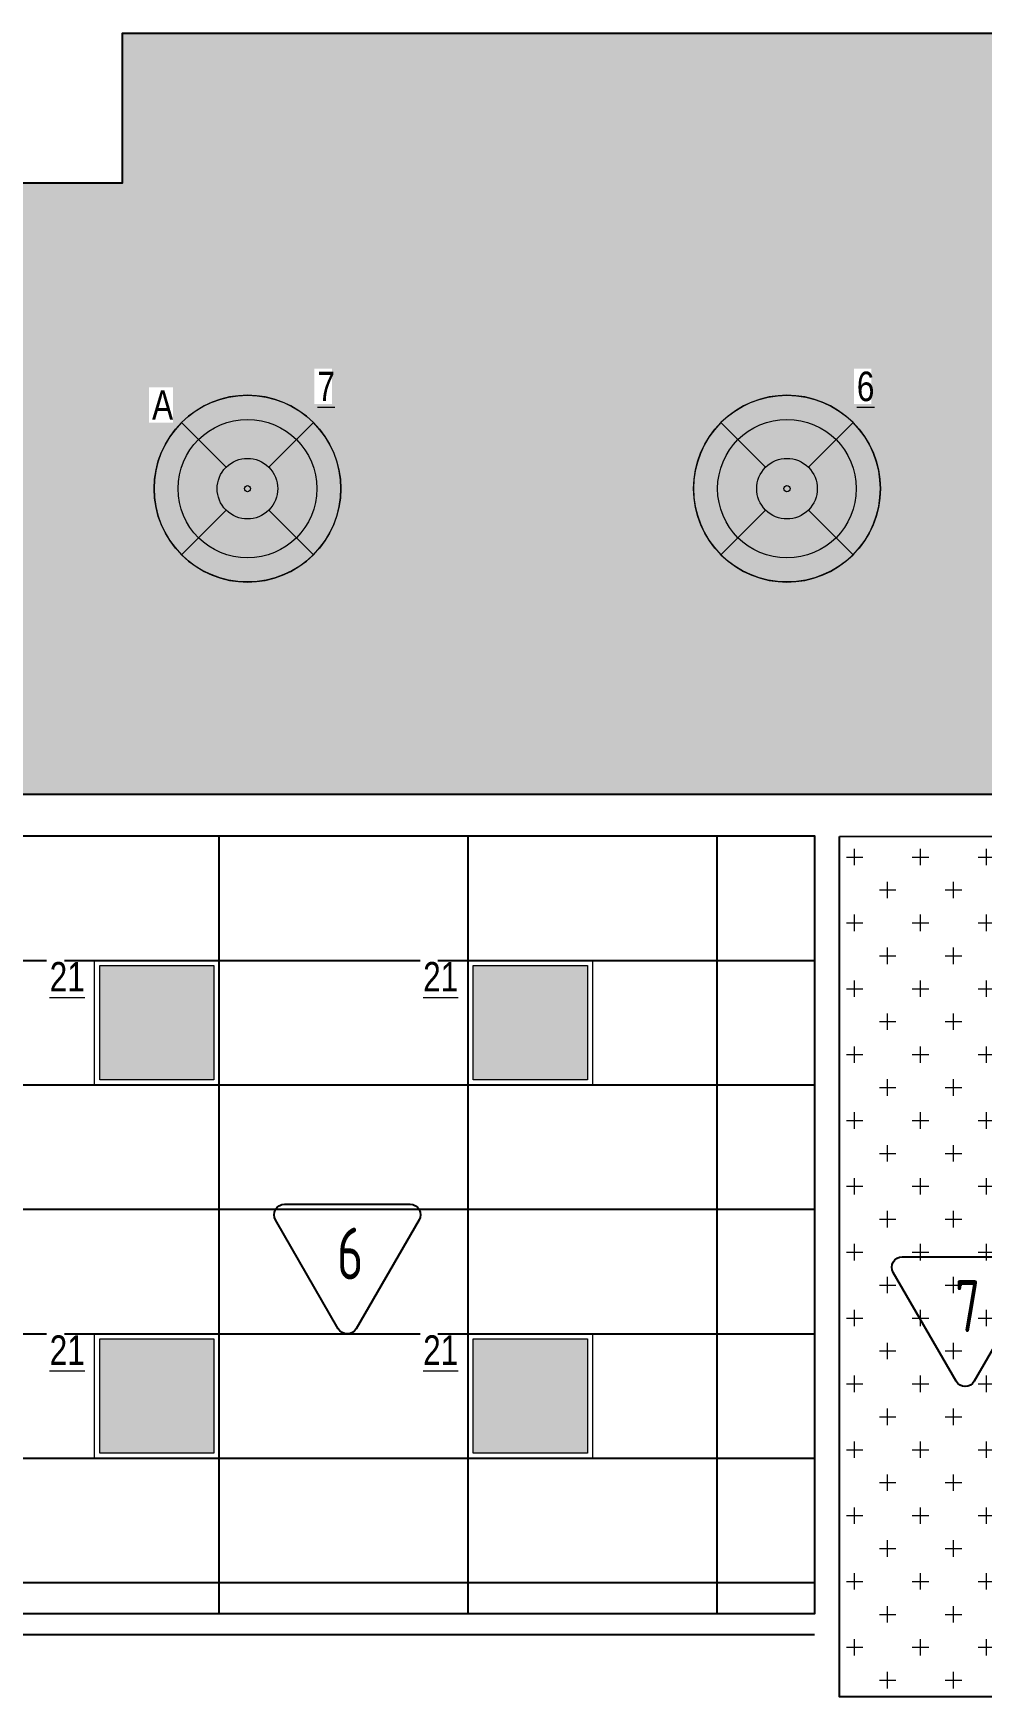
# Model space of a CAD drawing. Header units: millimetres. Extents: x -510890 to 397870, y -45599 to 141350.
# Drawn here: x 220505 to 225076, y 66846 to 74866 of the extents above; entities that cross this region are included whole.
import ezdxf

# ---------------------------------------------------------------- set-up
doc = ezdxf.new("R2010")
doc.units = ezdxf.units.MM
for name, color, linetype, lineweight in [('_ЭОМ_ОБЩ_Освещение_текст тип светильника', 172, 'Continuous', 50), ('_ЭОМ_светильник А', 1, 'Continuous', 35), ('_ЭОМ_светильник Р', 4, 'Continuous', 35), ('АР_Потолки_Штриховка', 252, 'Continuous', 0)]:
    doc.layers.add(name, color=color, linetype=linetype, lineweight=lineweight)
doc.layers.add('X-ref Light', color=250, linetype='Continuous')
doc.layers.add('Штриховка в сечении', color=7, linetype='Continuous')
doc.layers.add('АР_Потолок_Покраска', color=7, linetype='Continuous', lineweight=5, true_color=0x007399)
doc.layers.get('X-ref Light').off()
doc.styles.add('ISOCPEUR', font='isocpeur.ttf', dxfattribs={"height": 800})
doc.styles.add('ГОСТ', font='cad.shx', dxfattribs={"width": 0.8})

# ---------------------------------------------------------------- blocks, each defined once
blk = doc.blocks.new('A$C4757d704')
at = {"true_color": 0xf8f6b0, "transparency": 33554687}
h = blk.add_hatch(color=51, dxfattribs=at)
h.dxf.hatch_style = 1
h.paths.add_polyline_path([(213.9, 686.5), (131.9, 768.5, 0.198841), (0.2, 450.3, 0.198983), (132.1, 132.1), (213.9, 213.9, -0.198912), (116, 450.2, -0.198912)])
edge = h.paths.add_edge_path()
edge.add_arc((450.2, 450.2), 334.2, 135, 180)
edge.add_arc((450.2, 450.2), 334.2, 180, 225)
edge.add_line((213.9, 213.9), (346.9, 346.9))
edge.add_ellipse((450.2, 450.2), major_axis=(-146, 0), ratio=1, start_angle=315, end_angle=405, ccw=False)
edge.add_line((346.9, 553.4), (213.9, 686.5))
edge = h.paths.add_edge_path()
edge.add_line((213.9, 686.5), (346.9, 553.4))
edge.add_ellipse((450.2, 450.2), major_axis=(-146, 0), ratio=1, start_angle=225, end_angle=315, ccw=False)
edge.add_line((553.4, 553.4), (686.5, 686.5))
edge.add_arc((450.2, 450.2), 334.2, 45, 135)
h.paths.add_polyline_path([(131.9, 768.5), (213.9, 686.5, -0.414214), (686.5, 686.5), (768.5, 768.5, 0.414374)])
h.paths.add_polyline_path([(768.5, 768.5), (686.5, 686.5, -0.198912), (784.4, 450.2, -0.198912), (686.5, 213.9), (768.3, 132.1, 0.198983), (900.2, 450.3, 0.198841)])
edge = h.paths.add_edge_path()
edge.add_line((686.5, 686.5), (553.4, 553.4))
edge.add_ellipse((450.2, 450.2), major_axis=(-146, 0), ratio=1, start_angle=495, end_angle=585, ccw=False)
edge.add_line((553.4, 346.9), (686.5, 213.9))
edge.add_arc((450.2, 450.2), 334.2, 315, 360)
edge.add_arc((450.2, 450.2), 334.2, 0, 45)
edge = h.paths.add_edge_path()
edge.add_ellipse((450.2, 450.2), major_axis=(-146, 0), ratio=1, start_angle=405, end_angle=495, ccw=False)
edge.add_line((346.9, 346.9), (213.9, 213.9))
edge.add_arc((450.2, 450.2), 334.2, 225, 315)
edge.add_line((686.5, 213.9), (553.4, 346.9))
h.paths.add_polyline_path([(768.3, 132.1), (686.5, 213.9, -0.414214), (213.9, 213.9), (132.1, 132.1, 0.414054)])
edge = h.paths.add_edge_path()
edge.add_ellipse((450.2, 450.2), major_axis=(-146, 0), ratio=1, start_angle=495, end_angle=585)
edge.add_ellipse((450.2, 450.2), major_axis=(-146, 0), ratio=1, start_angle=225, end_angle=315)
edge.add_ellipse((450.2, 450.2), major_axis=(-146, 0), ratio=1, start_angle=315, end_angle=405)
edge.add_ellipse((450.2, 450.2), major_axis=(-146, 0), ratio=1, start_angle=405, end_angle=495)
edge = h.paths.add_edge_path(flags=0)
edge.add_ellipse((450.2, 450.2), major_axis=(-14.6, 0), ratio=1, start_angle=0, end_angle=360)
edge = h.paths.add_edge_path(flags=16)
edge.add_ellipse((450.2, 450.2), major_axis=(-14.6, 0), ratio=1, start_angle=0, end_angle=360)
at = {"layer": 'АР_Потолки_Штриховка', "color": 18, "ltscale": 100, "true_color": 0x000000}
for points in [[(131.9, 768.5), (346.9, 553.4)], [(768.5, 768.5), (553.4, 553.4)], [(346.9, 346.9), (131.9, 131.9)], [(553.4, 346.9), (768.5, 131.9)]]:
    blk.add_lwpolyline(points, dxfattribs=at)
for centre, radius in [((450.2, 450.3), 450), ((450.2, 450.2), 334.2)]:
    blk.add_circle(centre, radius, dxfattribs=at)
for major_axis in [(-146, 0), (-146, 0), (-14.6, 0)]:
    blk.add_ellipse((450.2, 450.2), major_axis=major_axis, ratio=1, start_param=3.926991, end_param=10.210176, dxfattribs=at)
blk = doc.blocks.new('RVE-SLIM-PRIME-595')
at = {"layer": 'Штриховка в сечении', "lineweight": 9, "ltscale": 1000, "true_color": 0xf8f6b0, "transparency": 33554636}
h = blk.add_hatch(color=51, dxfattribs=at)
h.dxf.hatch_style = 1
h.paths.add_polyline_path([(275, 275), (-275, 275), (-275, -275), (275, -275)])
at = {"color": 0, "linetype": 'ByBlock', "lineweight": -2, "ltscale": 40}
for points in [[(300, -300), (-300, -300), (-300, 300), (300, 300)], [(275, -275), (-275, -275), (-275, 275), (275, 275)]]:
    blk.add_lwpolyline(points, close=True, dxfattribs=at)
blk = doc.blocks.new('светильник школа коридор')
at = {"color": 0, "linetype": 'ByBlock', "lineweight": -2}
for points in [[(-318.3, 318.3), (-103.2, 103.2)], [(318.3, 318.3), (103.2, 103.2)], [(-103.2, -103.2), (-318.3, -318.3)], [(103.2, -103.2), (318.3, -318.3)]]:
    blk.add_lwpolyline(points, dxfattribs=at)
blk.add_circle((0, 0), 334.2, dxfattribs=at)
for major_axis in [(-450.2, 0), (-146, 0), (-146, 0), (-14.6, 0)]:
    blk.add_ellipse((0, 0), major_axis=major_axis, ratio=1, start_param=3.926991, end_param=10.210176, dxfattribs=at)

msp = doc.modelspace()

# ---------------------------------------------------------------- hatches: boundary and pattern name
at = {"layer": 'АР_Потолки_Штриховка', "ltscale": 100, "true_color": 0xf8f6b0}
h = msp.add_hatch(color=51, dxfattribs=at)
h.dxf.hatch_style = 1
h.paths.add_polyline_path([(220825.6, 69820.6), (221375.6, 69820.6), (221375.6, 70370.6), (220825.6, 70370.6)])
h = msp.add_hatch(color=51, dxfattribs=at)
h.dxf.hatch_style = 1
h.paths.add_polyline_path([(222625.6, 69820.6), (223175.6, 69820.6), (223175.6, 70370.6), (222625.6, 70370.6)])
h = msp.add_hatch(color=51, dxfattribs=at)
h.dxf.hatch_style = 1
h.paths.add_polyline_path([(220825.6, 68020.7), (221375.6, 68020.7), (221375.6, 68570.7), (220825.6, 68570.7)])
h = msp.add_hatch(color=51, dxfattribs=at)
h.dxf.hatch_style = 1
h.paths.add_polyline_path([(222625.6, 68020.7), (223175.6, 68020.7), (223175.6, 68570.7), (222625.6, 68570.7)])
at = {"layer": 'АР_Потолок_Покраска'}
h = msp.add_hatch(dxfattribs=at)
h.set_pattern_fill('CROSS', color=256, scale=25)
h.set_pattern_definition([(0, (271876.31, 0.001), (158.75, 158.75), [79.375, -238.125]), (90, (271916, -39.69), (-158.75, 158.75), [79.375, -238.125])])
h.paths.add_polyline_path([(216130.6, 74144.5), (220935.6, 74144.5), (220935.6, 74865.7), (237695.6, 74865.7), (237695.6, 74144.5), (242545.6, 74144.5), (242545.6, 71195.7), (216130.6, 71195.7)])
h = msp.add_hatch(dxfattribs=at)
h.set_pattern_fill('CROSS', color=256, scale=25)
h.set_pattern_definition([(0, (-26559.93, 56765.23), (158.75, 158.75), [79.375, -238.125]), (90, (-26520.24, 56725.54), (-158.75, 158.75), [79.375, -238.125])])
h.paths.add_polyline_path([(224390.6, 70993.8), (234629, 70995.7), (234629, 66845.7), (224390.6, 66845.7)])

# ---------------------------------------------------------------- linework, layer by layer
for points in [[(216130.6, 74144.5), (220935.6, 74144.5), (220935.6, 74865.7), (237695.6, 74865.7), (237695.6, 74144.5), (242545.6, 74144.5), (242545.6, 71195.7), (216130.6, 71195.7)], [(216130.6, 70995.7), (224270.6, 70995.7), (224270.6, 67245.7), (216130.6, 67245.7)], [(224390.6, 70993.8), (234629, 70995.7), (234629, 66845.7), (224390.6, 66845.7)]]:
    msp.add_lwpolyline(points, close=True)
for points in [[(221400.6, 67245.7), (221400.6, 70995.7)], [(222600.6, 67245.7), (222600.6, 70995.7)], [(223800.6, 67245.7), (223800.6, 70995.7)], [(216130.6, 70395.7), (224270.6, 70395.7)], [(216130.6, 69795.7), (224270.6, 69795.7)], [(216130.6, 69195.7), (224270.6, 69195.7)], [(216130.6, 68595.7), (224270.6, 68595.7)], [(216130.6, 67995.7), (224270.6, 67995.7)], [(216130.6, 67395.7), (224270.6, 67395.7)], [(216130.6, 67145.7), (224270.6, 67145.7)]]:
    msp.add_lwpolyline(points)
for points in [[(221715.6, 69219.8), (222321.8, 69219.8, -0.577349), (222365.1, 69144.8), (222062, 68619.8, -0.577354), (221975.4, 68619.8), (221672.3, 69144.8, -0.577349), (221715.6, 69219.8, -0.000002)], [(224693.4, 68966.4), (225299.6, 68966.4, -0.577349), (225342.9, 68891.4), (225039.8, 68366.4, -0.577354), (224953.2, 68366.4), (224650.1, 68891.4, -0.577349), (224693.4, 68966.4, -0.000002)]]:
    msp.add_lwpolyline(points, format="xyb")
at = {"layer": 'АР_Потолки_Штриховка', "color": 18, "ltscale": 100, "true_color": 0x000000}
for points in [[(221400.6, 69795.6), (220800.6, 69795.6), (220800.6, 70395.6), (221400.6, 70395.6)], [(221375.6, 69820.6), (220825.6, 69820.6), (220825.6, 70370.6), (221375.6, 70370.6)], [(223200.6, 69795.6), (222600.6, 69795.6), (222600.6, 70395.6), (223200.6, 70395.6)], [(223175.6, 69820.6), (222625.6, 69820.6), (222625.6, 70370.6), (223175.6, 70370.6)], [(221400.6, 67995.7), (220800.6, 67995.7), (220800.6, 68595.7), (221400.6, 68595.7)], [(223200.6, 67995.7), (222600.6, 67995.7), (222600.6, 68595.7), (223200.6, 68595.7)], [(221375.6, 68020.7), (220825.6, 68020.7), (220825.6, 68570.7), (221375.6, 68570.7)], [(223175.6, 68020.7), (222625.6, 68020.7), (222625.6, 68570.7), (223175.6, 68570.7)]]:
    msp.add_lwpolyline(points, close=True, dxfattribs=at)
at = {"layer": 'АР_Потолки_Штриховка', "color": 18, "lineweight": 18, "ltscale": 100, "true_color": 0x000000}
for points in [[(221400.6, 69795.6), (220800.6, 69795.6), (220800.6, 70395.6), (221400.6, 70395.6)], [(221375.6, 69820.6), (220825.6, 69820.6), (220825.6, 70370.6), (221375.6, 70370.6)], [(223200.6, 69795.6), (222600.6, 69795.6), (222600.6, 70395.6), (223200.6, 70395.6)], [(223175.6, 69820.6), (222625.6, 69820.6), (222625.6, 70370.6), (223175.6, 70370.6)], [(221400.6, 67995.7), (220800.6, 67995.7), (220800.6, 68595.7), (221400.6, 68595.7)], [(223200.6, 67995.7), (222600.6, 67995.7), (222600.6, 68595.7), (223200.6, 68595.7)], [(221375.6, 68020.7), (220825.6, 68020.7), (220825.6, 68570.7), (221375.6, 68570.7)], [(223175.6, 68020.7), (222625.6, 68020.7), (222625.6, 68570.7), (223175.6, 68570.7)]]:
    msp.add_lwpolyline(points, close=True, dxfattribs=at)

# ---------------------------------------------------------------- block references
at = {"layer": '_ЭОМ_светильник Р', "color": 18, "lineweight": 18, "ltscale": 100, "true_color": 0x000000}
for name, p in [('светильник школа коридор', (224137.6, 72670.1)), ('RVE-SLIM-PRIME-595', (221100.6, 70095.6)), ('RVE-SLIM-PRIME-595', (222900.6, 70095.6)), ('RVE-SLIM-PRIME-595', (221100.6, 68295.6)), ('RVE-SLIM-PRIME-595', (222900.6, 68295.6))]:
    msp.add_blockref(name, p, dxfattribs=at)
at = {"layer": 'X-ref Light', "linetype": 'ByBlock', "ltscale": 40}
for p in [(221087.4, 72219.9), (223687.4, 72219.9)]:
    msp.add_blockref('A$C4757d704', p, dxfattribs=at)
at = {"layer": 'X-ref Light', "color": 18, "linetype": 'ByBlock', "lineweight": 18, "ltscale": 40, "true_color": 0x000000}
for p in [(221087.4, 72219.9), (223687.4, 72219.9)]:
    msp.add_blockref('A$C4757d704', p, dxfattribs=at)

# ---------------------------------------------------------------- texts
at = {"char_height": 250, "width": 294.334, "attachment_point": 1, "style": 'ISOCPEUR'}
for s, insert in [('{\\W0.7;6}', (221969.3, 69107.8)), ('{\\W0.7;7}', (224947.1, 68854.3))]:
    msp.add_mtext(s, dxfattribs=dict(at, insert=insert))

# ---------------------------------------------------------------- next in the draw order: texts
at = {"layer": '_ЭОМ_ОБЩ_Освещение_текст тип светильника', "color": 18, "lineweight": 18, "ltscale": 40, "true_color": 0x000000, "char_height": 142.19, "width": 55.872, "attachment_point": 1, "style": 'ГОСТ', "bg_fill": 3, "box_fill_scale": 1.1, "bg_fill_color": 256, "bg_fill_transparency": 0}
for s, insert in [('{\\L6}', (224474.3, 73234.3)), ('{\\L21}', (220584.2, 70388)), ('{\\L21}', (222384.2, 70388)), ('{\\L21}', (220584.2, 68588)), ('{\\L21}', (222384.2, 68588))]:
    msp.add_mtext(s, dxfattribs=dict(at, insert=insert))
at = {"layer": '_ЭОМ_светильник А', "color": 18, "lineweight": 18, "ltscale": 100, "true_color": 0x000000, "insert": (221077.8, 73144.9, 0), "char_height": 142.2, "width": 86.044, "attachment_point": 1, "style": 'ГОСТ', "bg_fill": 3, "box_fill_scale": 1.1, "bg_fill_color": 256, "bg_fill_transparency": 0}
msp.add_mtext('А', dxfattribs=at)

# ---------------------------------------------------------------- next in the draw order: block references
at = {"layer": '_ЭОМ_светильник А', "color": 18, "lineweight": 18, "ltscale": 100, "true_color": 0x000000}
msp.add_blockref('светильник школа коридор', (221537.6, 72670.1), dxfattribs=at)

# ---------------------------------------------------------------- next in the draw order: texts
at = {"layer": '_ЭОМ_ОБЩ_Освещение_текст тип светильника', "color": 18, "lineweight": 18, "ltscale": 40, "true_color": 0x000000, "insert": (221874.3, 73234.3), "char_height": 142.19, "width": 55.872, "attachment_point": 1, "style": 'ГОСТ', "bg_fill": 3, "box_fill_scale": 1.1, "bg_fill_color": 256, "bg_fill_transparency": 0}
msp.add_mtext('{\\L7}', dxfattribs=at)

doc.saveas('drawing.dxf')
